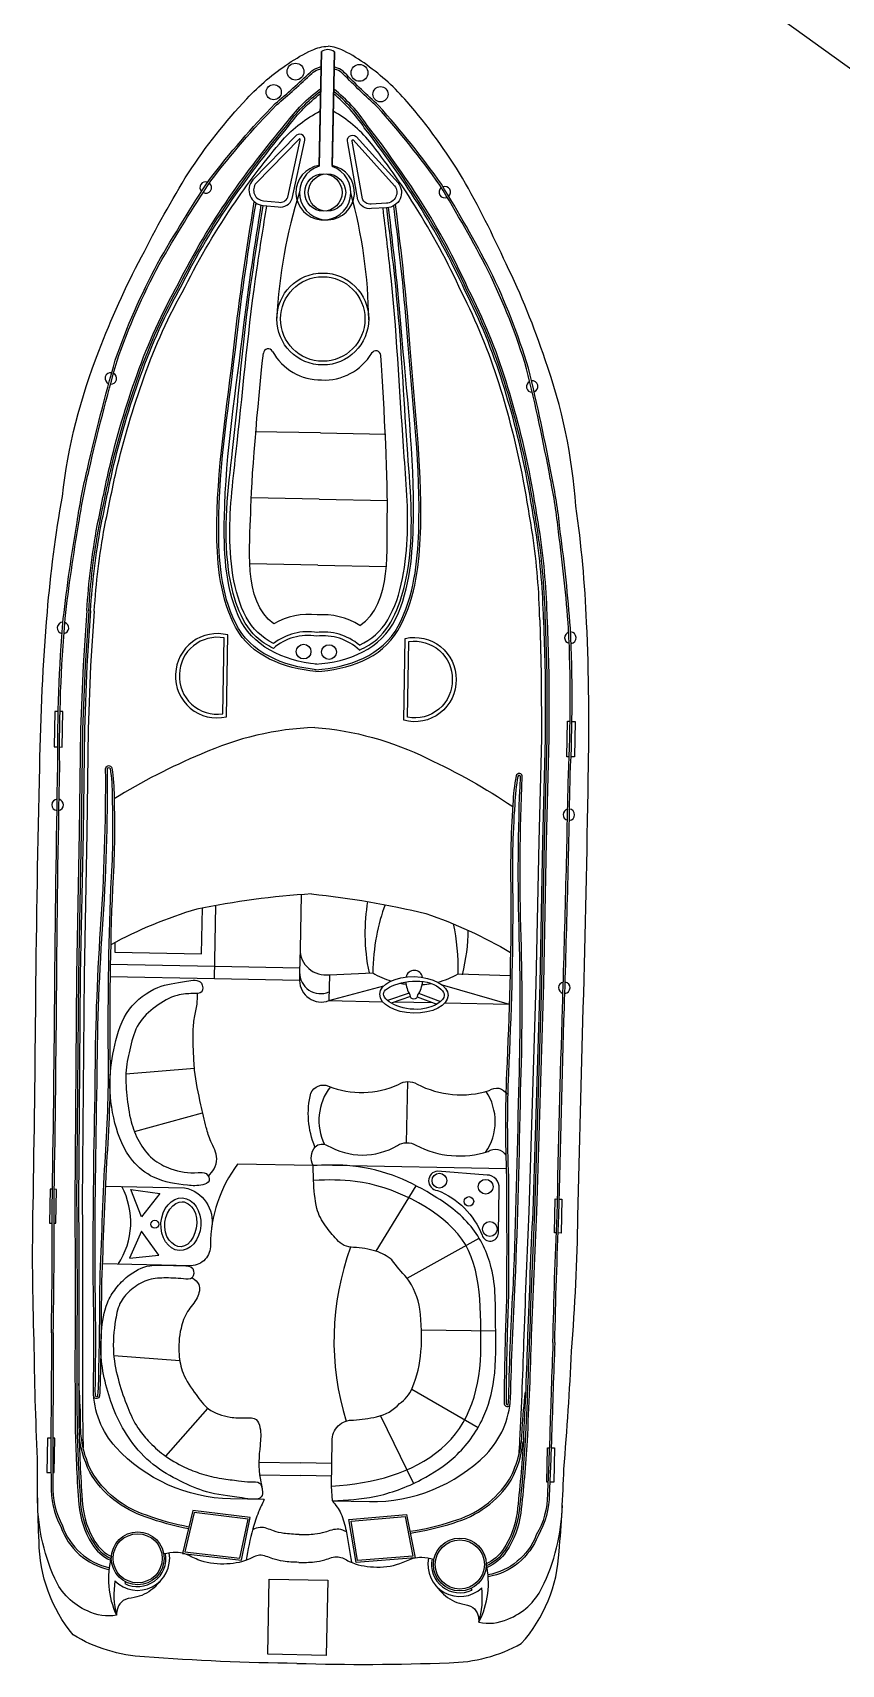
# Model space of a CAD drawing. Header units: metres. Extents: x 284941 to 286951, y 2024447 to 2026344.
# Drawn here: x 285864.6 to 285898, y 2024621.2 to 2024688.5 of the extents above; entities that cross this region are included whole.
import ezdxf

# ---------------------------------------------------------------- set-up
doc = ezdxf.new("R2010")
doc.units = ezdxf.units.M
doc.layers.add('PORT', color=5, linetype='Continuous')

msp = doc.modelspace()

# ---------------------------------------------------------------- linework, layer by layer
at = {"color": 32, "true_color": 0xcd6928}
for p, q in [((285876.484, 2024671.987), (285873.792, 2024672.038)), ((285876.484, 2024671.987), (285879.177, 2024671.935)), ((285876.432, 2024669.26), (285873.622, 2024669.314)), ((285876.432, 2024669.26), (285879.242, 2024669.206)), ((285876.379, 2024666.533), (285873.561, 2024666.587)), ((285876.379, 2024666.533), (285879.197, 2024666.479)), ((285872.117, 2024649.982), (285867.809, 2024650.065)), ((285872.107, 2024649.467), (285867.801, 2024649.55)), ((285876.848, 2024649.643), (285876.828, 2024648.574)), ((285881.498, 2024649.22), (285884.273, 2024648.43)), ((285876.828, 2024648.574), (285879.09, 2024649.18)), ((285876.828, 2024648.574), (285879.041, 2024648.531)), ((285880.145, 2024648.886), (285879.248, 2024648.582)), ((285880.194, 2024648.741), (285879.404, 2024648.472)), ((285880.475, 2024648.736), (285881.284, 2024648.425)), ((285880.53, 2024648.879), (285881.436, 2024648.532)), ((285879.547, 2024648.521), (285881.113, 2024648.491)), ((285881.619, 2024648.481), (285884.273, 2024648.43)), ((285868.449, 2024645.559), (285871.281, 2024645.793)), ((285880.036, 2024642.715), (285880.085, 2024645.236)), ((285868.801, 2024643.181), (285871.62, 2024643.944)), ((285876.971, 2024641.793), (285884.144, 2024641.654)), ((285878.777, 2024638.236), (285880.433, 2024640.937)), ((285880.059, 2024637.125), (285883.03, 2024638.777)), ((285880.65, 2024634.998), (285883.712, 2024634.959)), ((285867.951, 2024633.945), (285870.674, 2024633.736)), ((285880.247, 2024632.553), (285882.985, 2024630.965)), ((285870.098, 2024629.786), (285871.834, 2024631.758)), ((285878.962, 2024631.455), (285880.32, 2024628.661)), ((285873.94, 2024629.543), (285875.664, 2024629.509)), ((285873.969, 2024629.023), (285875.654, 2024628.991)), ((285876.952, 2024629.484), (285875.664, 2024629.509)), ((285876.945, 2024628.966), (285875.654, 2024628.991)), ((285868.438, 2024624.606), (285868.403, 2024624.538)), ((285882.696, 2024624.331), (285882.729, 2024624.261))]:
    msp.add_line(p, q, dxfattribs=at)
for points in [[(285875.505, 2024621.242, -0.01736), (285869.225, 2024621.514, -0.12634), (285866.279, 2024622.418, -0.172899), (285864.868, 2024626.265, -0.013884), (285864.804, 2024629.675, -0.008973), (285864.67, 2024634.542, -0.01509), (285864.626, 2024640.11, 0.002245), (285864.734, 2024648.694, -0.003342), (285864.899, 2024658.221, -0.016984), (285865.212, 2024664.594, -0.024546), (285865.836, 2024669.369, -0.067942), (285867.341, 2024675.359, -0.033948), (285869.102, 2024679.25, -0.022001), (285871.032, 2024682.714, -0.042872), (285873.443, 2024685.769, -0.059514), (285875.162, 2024687.223, -0.046364), (285876.133, 2024687.769, -0.104882), (285876.792, 2024687.932, -0.104882)], [(285875.505, 2024621.242, 0.01736), (285881.79, 2024621.271, 0.12634), (285884.769, 2024622.061, 0.172899), (285886.328, 2024625.851, 0.013884), (285886.523, 2024629.255, 0.008973), (285886.845, 2024634.114, 0.01509), (285887.103, 2024639.677, -0.002245), (285887.327, 2024648.258, 0.003342), (285887.53, 2024657.784, 0.016984), (285887.463, 2024664.164, 0.024546), (285887.023, 2024668.96, 0.067942), (285885.751, 2024675.004, 0.033948), (285884.141, 2024678.959, 0.022001), (285882.346, 2024682.495, 0.042872), (285880.055, 2024685.642, 0.059514), (285878.393, 2024687.161, 0.046364), (285877.444, 2024687.744, 0.104882), (285876.792, 2024687.932, 0.104882)], [(285865.378, 2024634.87, 0.006425), (285865.409, 2024640.121, 0.002217), (285865.517, 2024648.688, -0.003368), (285865.646, 2024658.289, -0.024633), (285865.87, 2024664.334, -0.015037), (285866.441, 2024668.295, -0.025439), (285866.862, 2024670.487, -0.013843), (285868.016, 2024674.986, -0.040266), (285869.759, 2024678.972, -0.016729), (285871.898, 2024682.432, -0.029739), (285874.61, 2024685.567, 0.01525), (285876.065, 2024686.866, -0.132389), (285876.369, 2024687.049, -0.028442), (285876.507, 2024687.089, -0.028442)], [(285865.454, 2024634.868, 0.006424), (285865.486, 2024640.121, 0.002217), (285865.593, 2024648.687, -0.003368), (285865.723, 2024658.289, -0.024633), (285865.946, 2024664.327, -0.015038), (285866.516, 2024668.283, -0.025461), (285866.936, 2024670.469, -0.013839), (285868.089, 2024674.963, -0.040238), (285869.827, 2024678.934, -0.016715), (285871.961, 2024682.387, -0.029693), (285874.663, 2024685.511, 0.015234), (285876.119, 2024686.811, -0.134036), (285876.393, 2024686.976, -0.024879), (285876.505, 2024687.01, -0.024879)], [(285886.074, 2024634.47, -0.006424), (285886.245, 2024639.72, -0.002217), (285886.468, 2024648.284, 0.003368), (285886.709, 2024657.884, 0.024633), (285886.719, 2024663.926, 0.015038), (285886.302, 2024667.902, 0.025461), (285885.966, 2024670.102, 0.013839), (285884.988, 2024674.636, 0.040238), (285883.405, 2024678.672, 0.016715), (285881.406, 2024682.205, 0.029693), (285878.826, 2024685.431, -0.015234), (285877.421, 2024686.786, 0.134036), (285877.154, 2024686.961, 0.024879), (285877.043, 2024686.999, 0.024879)], [(285886.151, 2024634.469, -0.006425), (285886.322, 2024639.717, -0.002217), (285886.545, 2024648.282, 0.003368), (285886.786, 2024657.881, 0.024633), (285886.795, 2024663.931, 0.015037), (285886.378, 2024667.911, 0.025439), (285886.042, 2024670.116, 0.013843), (285885.062, 2024674.657, 0.040266), (285883.474, 2024678.707, 0.016729), (285881.47, 2024682.247, 0.029739), (285878.881, 2024685.485, -0.01525), (285877.477, 2024686.838, 0.132389), (285877.18, 2024687.034, 0.028442), (285877.044, 2024687.079, 0.028442)], [(285866.842, 2024664.657, -0.031596), (285867.272, 2024668.166, -0.004928), (285867.752, 2024670.469, -0.02844), (285868.914, 2024674.4, -0.042875), (285870.622, 2024678.152, -0.035347), (285872.717, 2024681.695, -0.024093), (285875.045, 2024684.729, -0.079837), (285876.489, 2024686.18)], [(285866.919, 2024664.652, -0.031592), (285867.347, 2024668.151, -0.004926), (285867.827, 2024670.452, -0.028436), (285868.986, 2024674.374, -0.042895), (285870.69, 2024678.116, -0.035363), (285872.78, 2024681.652, -0.024111), (285875.106, 2024684.682, -0.077658), (285876.487, 2024686.083, -0.077658)], [(285866.996, 2024664.648, -0.031588), (285867.422, 2024668.136, -0.004924), (285867.901, 2024670.435, -0.028433), (285869.058, 2024674.348, -0.042917), (285870.758, 2024678.08, -0.035379), (285872.844, 2024681.608, -0.02413), (285875.166, 2024684.634, -0.075408), (285876.486, 2024685.986, -0.075408)], [(285885.683, 2024664.287, 0.031588), (285885.391, 2024667.79, 0.004924), (285885.001, 2024670.105, 0.028433), (285883.996, 2024674.06, 0.042917), (285882.442, 2024677.855, 0.035379), (285880.493, 2024681.46, 0.02413), (285878.289, 2024684.574, 0.075408), (285877.023, 2024685.976, 0.075408)], [(285885.759, 2024664.289, 0.031592), (285885.467, 2024667.801, 0.004926), (285885.076, 2024670.12, 0.028436), (285884.069, 2024674.083, 0.042895), (285882.511, 2024677.888, 0.035363), (285880.558, 2024681.501, 0.024111), (285878.352, 2024684.619, 0.077658), (285877.025, 2024686.073, 0.077658)], [(285885.836, 2024664.29, 0.031596), (285885.543, 2024667.813, 0.004928), (285885.152, 2024670.134, 0.02844), (285884.142, 2024674.106, 0.042875), (285882.58, 2024677.921, 0.035347), (285880.623, 2024681.543, 0.024093), (285878.414, 2024684.664, 0.079837), (285877.027, 2024686.17)], [(285867.149, 2024664.639, -0.031581), (285867.573, 2024668.107, -0.00492), (285868.051, 2024670.402, -0.028426), (285869.203, 2024674.296, -0.042959), (285870.893, 2024678.008, -0.035411), (285872.97, 2024681.521, -0.028829), (285874.917, 2024684.062, -0.092336), (285876.472, 2024685.265, -0.080328)], [(285885.529, 2024664.284, 0.031581), (285885.239, 2024667.767, 0.00492), (285884.85, 2024670.077, 0.028426), (285883.85, 2024674.014, 0.042959), (285882.303, 2024677.788, 0.035411), (285880.364, 2024681.378, 0.028829), (285878.516, 2024683.993, 0.092336), (285877.009, 2024685.255, 0.080328)], [(285874.12, 2024681.368), (285874.735, 2024681.311, 0.382221), (285875.314, 2024681.657), (285875.819, 2024683.991, 0.786544), (285875.489, 2024684.265), (285873.685, 2024682.419, 0.616464), (285874.12, 2024681.368, 3.844907)], [(285879.209, 2024681.269), (285878.592, 2024681.237, -0.382221), (285878.027, 2024681.605), (285877.613, 2024683.957, -0.786544), (285877.952, 2024684.217), (285879.684, 2024682.303, -0.616464), (285879.209, 2024681.269, -3.844907)], [(285866.842, 2024664.657), (285866.691, 2024662.395), (285866.586, 2024659.774), (285866.531, 2024655.503), (285866.418, 2024649.638), (285866.344, 2024640.229, -0.002601), (285866.357, 2024635.12, 0.004411), (285866.366, 2024630.776, 0.013009), (285866.509, 2024627.788, 0.113396), (285867.046, 2024626.183, 0.146005), (285867.814, 2024625.493, 1.595219)], [(285866.919, 2024664.652), (285866.768, 2024662.391), (285866.663, 2024659.772), (285866.608, 2024655.502), (285866.494, 2024649.637), (285866.421, 2024640.229, -0.002601), (285866.434, 2024635.12, 0.004411), (285866.442, 2024630.777, 0.013003), (285866.586, 2024627.795, 0.113337), (285867.111, 2024626.223, 0.144821), (285867.832, 2024625.571, 0.138987)], [(285866.996, 2024664.647), (285866.844, 2024662.386), (285866.74, 2024659.77), (285866.684, 2024655.5), (285866.571, 2024649.635), (285866.498, 2024640.229, -0.002601), (285866.511, 2024635.119, 0.00441), (285866.519, 2024630.778, 0.012997), (285866.662, 2024627.801, 0.113276), (285867.177, 2024626.263, 0.142458), (285867.852, 2024625.647, 0.142458)], [(285867.149, 2024664.636), (285866.997, 2024662.378), (285866.893, 2024659.766), (285866.838, 2024655.498), (285866.725, 2024649.633), (285866.651, 2024640.229, -0.002601), (285866.664, 2024635.119, 0.00441), (285866.672, 2024630.781, 0.002867), (285866.691, 2024630.125, 0.002867)], [(285885.683, 2024664.286), (285885.747, 2024662.022), (285885.75, 2024659.403), (285885.641, 2024655.135), (285885.528, 2024649.27), (285885.238, 2024639.868, 0.002601), (285885.028, 2024634.762, -0.00441), (285884.852, 2024630.425, -0.012997), (285884.594, 2024627.455, -0.113276), (285884.021, 2024625.938, -0.142458), (285883.322, 2024625.348, -0.142458)], [(285885.759, 2024664.288), (285885.823, 2024662.023), (285885.827, 2024659.402), (285885.717, 2024655.133), (285885.604, 2024649.268), (285885.315, 2024639.865, 0.002601), (285885.104, 2024634.759, -0.004411), (285884.929, 2024630.42, -0.013003), (285884.67, 2024627.446, -0.113337), (285884.085, 2024625.895, -0.144821), (285883.339, 2024625.272, -0.138987)], [(285885.836, 2024664.29), (285885.9, 2024662.024), (285885.904, 2024659.401), (285885.794, 2024655.131), (285885.681, 2024649.266), (285885.391, 2024639.862, 0.002601), (285885.181, 2024634.757, -0.004411), (285885.005, 2024630.416, -0.013009), (285884.746, 2024627.436, -0.113396), (285884.149, 2024625.853, -0.146005), (285883.354, 2024625.193, -1.595219)], [(285885.529, 2024664.282), (285885.593, 2024662.019), (285885.597, 2024659.405), (285885.487, 2024655.138), (285885.374, 2024649.273), (285885.085, 2024639.874, 0.002601), (285884.874, 2024634.767, -0.00441), (285884.699, 2024630.433, -0.002867), (285884.655, 2024629.779, -0.002867)], [(285872.597, 2024660.278), (285872.662, 2024663.655, 0.483063), (285870.505, 2024662.043, 0.50024), (285872.597, 2024660.278, 0.418424)], [(285879.917, 2024660.137), (285879.982, 2024663.514, -0.483063), (285882.075, 2024661.82, -0.50024), (285879.917, 2024660.137, -0.418424)], [(285876.25, 2024659.841, 0.096403), (285871.559, 2024658.74, 0.040538), (285867.966, 2024656.891, 1.92312)], [(285876.25, 2024659.841, -0.096403), (285880.895, 2024658.56, -0.040538), (285884.414, 2024656.574, -1.92312)], [(285874.162, 2024627.997), (285872.77, 2024628.024, -0.202722), (285868.034, 2024630.153, -0.178768), (285867.111, 2024632.501, 0.010028), (285867.101, 2024637.276, -0.005356), (285867.188, 2024645.153, -0.016605), (285867.41, 2024651.522, 0.018921), (285867.617, 2024658.13, -0.925873), (285867.874, 2024658.163, -0.041202), (285867.963, 2024656.986, -0.024461), (285867.897, 2024653.197, 0.012888), (285867.799, 2024645.895, -0.019359), (285867.634, 2024641.624, 0.002375), (285867.439, 2024636.683, -0.006386), (285867.404, 2024633.535, -0.013656), (285867.364, 2024632.275, -0.862706), (285867.125, 2024632.253, 0.648089)], [(285867.2, 2024632.267, -0.016488), (285867.188, 2024632.501, 0.010023), (285867.178, 2024637.277, -0.005356), (285867.265, 2024645.152, -0.016607), (285867.486, 2024651.517, 0.018921), (285867.694, 2024658.131, 0.01143), (285867.694, 2024658.134, -0.913283), (285867.799, 2024658.149, -0.041174), (285867.886, 2024656.986, -0.024478), (285867.82, 2024653.201, 0.012889), (285867.722, 2024645.894, -0.019362), (285867.557, 2024641.628, 0.002377), (285867.362, 2024636.684, -0.006391), (285867.327, 2024633.537, -0.013664), (285867.287, 2024632.279, 0.000701), (285867.287, 2024632.279, -0.819976), (285867.2, 2024632.267, -0.819976)], [(285876.975, 2024627.943), (285878.5, 2024627.913, 0.202722), (285883.314, 2024629.859, 0.178768), (285884.327, 2024632.169, -0.010028), (285884.521, 2024636.94, 0.005356), (285884.738, 2024644.815, 0.016605), (285884.762, 2024651.187, -0.018921), (285884.81, 2024657.798, 0.925873), (285884.554, 2024657.841, 0.041202), (285884.42, 2024656.669, 0.024461), (285884.34, 2024652.879, -0.012888), (285884.156, 2024645.579, 0.019359), (285884.157, 2024641.305, -0.002375), (285884.16, 2024636.36, 0.006386), (285884.074, 2024633.214, 0.013656), (285884.065, 2024631.952, 0.862706), (285884.304, 2024631.921, -0.648089)], [(285884.229, 2024631.938, 0.016488), (285884.25, 2024632.172, -0.010023), (285884.445, 2024636.943, 0.005356), (285884.661, 2024644.817, 0.016607), (285884.686, 2024651.185, -0.018921), (285884.733, 2024657.802, -0.01143), (285884.733, 2024657.805, 0.913283), (285884.629, 2024657.824, 0.041174), (285884.497, 2024656.665, 0.024478), (285884.417, 2024652.88, -0.012889), (285884.233, 2024645.575, 0.019362), (285884.233, 2024641.307, -0.002377), (285884.237, 2024636.358, 0.006391), (285884.151, 2024633.212, 0.013664), (285884.142, 2024631.954, -0.000701), (285884.142, 2024631.954, 0.819976), (285884.229, 2024631.938, 0.819976)], [(285876.117, 2024652.976, 0.033687), (285871.373, 2024652.347, 0.051879), (285867.825, 2024650.879, 1.92312)], [(285875.683, 2024652.927), (285875.64, 2024650.709, 0.462925), (285876.848, 2024649.643), (285878.64, 2024649.717)], [(285876.117, 2024652.976, -0.033687), (285880.834, 2024652.164, -0.051879), (285884.323, 2024650.561, -1.92312)], [(285875.64, 2024650.709), (285875.622, 2024649.746, 0.545737), (285876.835, 2024648.933, 0.282905)], [(285875.622, 2024649.746), (285875.615, 2024649.399, 0.516839), (285876.828, 2024648.574, 0.282905)], [(285876.255, 2024642.539, -0.164009), (285876.088, 2024644.763, -0.407559), (285876.811, 2024645.049, 0.20466), (285879.704, 2024645.122, -0.28657), (285880.47, 2024645.132, 0.198759), (285883.448, 2024644.869, -0.45148), (285884.178, 2024644.718, -1.463971)], [(285876.174, 2024641.773, -0.291269), (285876.264, 2024642.551, -0.299867), (285876.764, 2024642.606, 0.273478), (285879.655, 2024642.6, -0.28657), (285880.421, 2024642.61, 0.198759), (285883.399, 2024642.347, -0.45148), (285884.129, 2024642.196, -1.463971)], [(285876.174, 2024641.773), (285873.058, 2024641.833, 0.158322), (285871.939, 2024638.498, -0.417676), (285871.149, 2024637.643), (285867.476, 2024637.714)], [(285876.975, 2024627.943), (285876.939, 2024628.555), (285876.965, 2024630.407, -0.448043), (285877.849, 2024631.272, 0.025561), (285878.794, 2024631.411, 0.15676), (285879.746, 2024631.955, 0.144288), (285880.263, 2024632.591, 0.079427), (285880.629, 2024634.101, 0.054179), (285880.578, 2024635.844, 0.127294), (285880.042, 2024637.147, -0.025195), (285879.425, 2024637.878, 0.112656), (285878.77, 2024638.238, 0.061652), (285877.849, 2024638.397, -0.222278), (285877.153, 2024638.72, -0.049109), (285876.687, 2024639.291, -0.09997), (285876.335, 2024639.997, -0.045992), (285876.196, 2024641.159), (285876.174, 2024641.773)], [(285867.603, 2024640.923), (285870.87, 2024640.86, -0.406088), (285871.991, 2024639.212)], [(285865.378, 2024634.87, -0.002942), (285865.359, 2024631.053, 0.002013), (285865.364, 2024628.622, 0.130442), (285865.762, 2024626.883, 0.261246), (285867.754, 2024625.115, 0.209197)], [(285865.454, 2024634.87, -0.002941), (285865.436, 2024631.053, 0.002014), (285865.441, 2024628.621, 0.130992), (285865.833, 2024626.914, 0.261832), (285867.771, 2024625.189, 0.261832)], [(285886.074, 2024634.472, 0.002941), (285885.945, 2024630.657, -0.002014), (285885.847, 2024628.227, -0.130992), (285885.388, 2024626.537, -0.261832), (285883.386, 2024624.888, -0.261832)], [(285886.151, 2024634.469, 0.002942), (285886.021, 2024630.654, -0.002013), (285885.923, 2024628.225, -0.130442), (285885.458, 2024626.503, -0.261246), (285883.399, 2024624.813, -0.209197)], [(285871.052, 2024626.866, -0.043334), (285869.307, 2024627.348, -0.18333), (285867.028, 2024629.168, -0.123985), (285866.586, 2024631.273, 0.015377), (285866.506, 2024632.791)], [(285880.172, 2024626.69, 0.043334), (285881.933, 2024627.105, 0.18333), (285884.281, 2024628.835, 0.123985), (285884.804, 2024630.921, -0.015377), (285884.943, 2024632.435)], [(285871.034, 2024626.792, -0.043195), (285869.282, 2024627.276, -0.183415), (285866.96, 2024629.132, -0.094511), (285866.52, 2024630.751)], [(285880.187, 2024626.615, 0.043195), (285881.956, 2024627.031, 0.183415), (285884.348, 2024628.796, 0.094511), (285884.85, 2024630.398)], [(285868.065, 2024623.231, -0.164393), (285866.871, 2024623.403, -0.188684), (285865.516, 2024624.744, -0.10758), (285864.805, 2024628.167)], [(285883.016, 2024622.942, 0.164393), (285884.216, 2024623.068, 0.188684), (285885.621, 2024624.356, 0.10758), (285886.464, 2024627.749)]]:
    msp.add_lwpolyline(points, format="xyb", dxfattribs=at)
for points in [[(285876.428, 2024683.021), (285876.519, 2024687.711)], [(285876.519, 2024687.711), (285876.428, 2024682.985)], [(285877.056, 2024687.7), (285876.965, 2024682.974)], [(285876.966, 2024683.011), (285877.056, 2024687.7)], [(285865.659, 2024660.5), (285865.526, 2024660.503), (285865.498, 2024659.04), (285865.641, 2024659.037)], [(285865.718, 2024659.036), (285865.819, 2024659.034), (285865.847, 2024660.497), (285865.736, 2024660.499)], [(285886.743, 2024658.63), (285886.642, 2024658.632), (285886.67, 2024660.095), (285886.782, 2024660.093)], [(285886.858, 2024660.091), (285886.991, 2024660.089), (285886.963, 2024658.626), (285886.819, 2024658.629)], [(285868.001, 2024650.974), (285867.994, 2024650.574), (285871.578, 2024650.505), (285871.614, 2024652.395)], [(285875.615, 2024649.399), (285872.107, 2024649.467), (285872.165, 2024652.498)], [(285875.625, 2024649.914), (285872.117, 2024649.982)], [(285882.164, 2024649.674), (285884.304, 2024649.605)], [(285865.42, 2024640.794), (285865.321, 2024640.796), (285865.294, 2024639.398), (285865.413, 2024639.396)], [(285865.489, 2024639.394), (285865.567, 2024639.393), (285865.594, 2024640.791), (285865.497, 2024640.793)], [(285886.213, 2024638.994), (285886.136, 2024638.996), (285886.163, 2024640.394), (285886.26, 2024640.392)], [(285886.336, 2024640.391), (285886.436, 2024640.389), (285886.409, 2024638.99), (285886.29, 2024638.993)], [(285865.359, 2024630.528), (285865.221, 2024630.531), (285865.193, 2024629.117), (285865.361, 2024629.114)], [(285865.438, 2024629.112), (285865.49, 2024629.111), (285865.518, 2024630.525), (285865.435, 2024630.527)], [(285885.868, 2024628.718), (285885.816, 2024628.719), (285885.843, 2024630.133), (285885.925, 2024630.132)], [(285886.002, 2024630.13), (285886.14, 2024630.127), (285886.113, 2024628.713), (285885.945, 2024628.716)]]:
    msp.add_lwpolyline(points, dxfattribs=at)
for points in [[(285874.136, 2024681.559), (285874.763, 2024681.501, 0.383069), (285875.128, 2024681.707), (285875.639, 2024684.066, 0.853636), (285875.611, 2024684.115), (285873.827, 2024682.29, 0.613527)], [(285879.2, 2024681.461), (285878.571, 2024681.428, -0.383069), (285878.214, 2024681.648), (285877.795, 2024684.024, -0.853636), (285877.825, 2024684.072), (285879.537, 2024682.18, -0.613527)], [(285872.446, 2024660.406), (285872.506, 2024663.533, 0.460147), (285870.659, 2024662.036, 0.47706)], [(285880.073, 2024660.259), (285880.133, 2024663.385, -0.460147), (285881.922, 2024661.819, -0.47706)], [(285881.313, 2024641.544, 0.917705), (285881.307, 2024640.749, -0.209704), (285883.149, 2024638.9, 0.850912), (285883.823, 2024638.989), (285883.858, 2024640.831, 0.435659), (285883.355, 2024641.383)]]:
    msp.add_lwpolyline(points, format="xyb", close=True, dxfattribs=at)
for points in [[(285869.103, 2024639.659), (285868.654, 2024640.791), (285869.859, 2024640.614)], [(285869.091, 2024639.065), (285868.599, 2024637.95), (285869.81, 2024638.081)], [(285873.22, 2024625.493), (285873.585, 2024627.255), (285871.217, 2024627.553), (285870.79, 2024625.78)], [(285873.159, 2024625.578), (285873.493, 2024627.189), (285871.275, 2024627.468), (285870.885, 2024625.846)], [(285877.952, 2024625.402), (285877.655, 2024627.177), (285880.033, 2024627.383), (285880.391, 2024625.595)], [(285878.016, 2024625.484), (285877.745, 2024627.107), (285879.971, 2024627.3), (285880.299, 2024625.665)], [(285874.304, 2024621.615), (285874.364, 2024624.714), (285876.779, 2024624.668), (285876.719, 2024621.568)]]:
    msp.add_lwpolyline(points, close=True, dxfattribs=at)
for centre, radius in [((285875.45, 2024686.887), 0.349), ((285878.093, 2024686.836), 0.349), ((285874.551, 2024686.039), 0.313), ((285878.958, 2024685.954), 0.313), ((285876.601, 2024681.903), 0.771), ((285876.75, 2024681.9), 0.771), ((285876.575, 2024676.686), 1.896), ((285876.575, 2024676.686), 1.896), ((285876.575, 2024676.686), 1.743), ((285876.575, 2024676.686), 1.743), ((285875.785, 2024662.969), 0.305), ((285876.835, 2024662.949), 0.305), ((285881.389, 2024641.15), 0.304), ((285883.299, 2024640.898), 0.304), ((285882.606, 2024640.294), 0.197), ((285869.646, 2024639.351), 0.163), ((285883.471, 2024639.155), 0.304), ((285868.939, 2024625.574), 1.09), ((285868.939, 2024625.574), 1.013), ((285882.233, 2024625.318), 1.09), ((285882.233, 2024625.318), 1.013)]:
    msp.add_circle(centre, radius, dxfattribs=at)
for centre, radius, start, end in [((285876.781, 2024687.337), 0.456, 52.80171, 124.987), ((285876.781, 2024687.337), 0.456, 52.80171, 124.987), ((285876.601, 2024681.903), 1.132, 98.77833, 71.22788), ((285876.75, 2024681.9), 1.132, 106.56082, 79.01038), ((285871.746, 2024682.108), 0.237, 69.12478, 224.26683), ((285871.746, 2024682.108), 0.237, 242.90459, 50.48701), ((285894.8, 2024675.771), 20.143, 162.22174, 177.29255), ((285858.328, 2024676.475), 20.143, 0.49616, 15.56697), ((285881.61, 2024681.917), 0.237, 127.30169, 294.88411), ((285881.61, 2024681.917), 0.237, 313.52188, 108.66393), ((285874.325, 2024675.256), 0.202, 28.08896, 174.5567), ((285876.501, 2024676.451), 2.281, 208.83358, 270.6347), ((285876.64, 2024676.448), 2.281, 267.154, 328.95512), ((285878.768, 2024675.17), 0.202, 3.23201, 149.69975), ((285867.83, 2024674.235), 0.237, 80.5102, 248.60587), ((285867.83, 2024674.235), 0.237, 267.24093, 61.87514), ((285885.218, 2024673.899), 0.237, 115.91356, 270.54778), ((285885.218, 2024673.899), 0.237, 289.18283, 97.2785), ((285865.858, 2024663.946), 0.237, 90.21392, 260.6205), ((285865.858, 2024663.946), 0.237, 279.27939, 71.55502), ((285875.995, 2024661.606), 2.894, 83.16787, 119.77021), ((285876.573, 2024661.595), 2.894, 58.01849, 94.62083), ((285875.956, 2024661.488), 2.146, 80.18281, 131.38993), ((285875.956, 2024661.488), 2.3, 80.18281, 127.93256), ((285876.607, 2024661.475), 2.3, 49.85614, 97.6059), ((285876.607, 2024661.475), 2.146, 46.39877, 97.6059), ((285886.792, 2024663.542), 0.237, 106.23368, 258.50931), ((285886.792, 2024663.542), 0.237, 277.16821, 87.57479), ((285865.635, 2024656.648), 0.237, 93.92445, 264.02357), ((285865.635, 2024656.648), 0.237, 282.68375, 75.26428), ((285886.733, 2024656.24), 0.237, 102.52443, 255.10496), ((285886.733, 2024656.24), 0.237, 273.76513, 83.86425), ((285880.44, 2024652.774), 3.548, 239.51933, 252.87034), ((285880.44, 2024652.774), 3.548, 258.84346, 263.08338), ((285881.239, 2024649.444), 1.241, 175.00979, 175.2791), ((285881.239, 2024649.444), 1.241, 184.49687, 210.48974), ((285880.35, 2024649.475), 0.347, 9.69665, 168.04222), ((285879.458, 2024649.478), 1.241, 327.29897, 354.93905), ((285880.44, 2024652.774), 3.548, 273.79684, 280.13616), ((285879.458, 2024649.478), 1.241, 2.5096, 2.77891), ((285880.44, 2024652.774), 3.548, 284.32855, 299.08436), ((285886.542, 2024649.105), 0.237, 100.11636, 256.36549), ((285886.542, 2024649.105), 0.237, 274.98969, 81.49215), ((285880.336, 2024648.811), 0.166, 178.89435, 358.89435), ((285878.659, 2024643.641), 2.243, 142.09437, 206.29853), ((285881.448, 2024643.587), 2.243, 325.5188, 33.66629), ((285865.529, 2024639.432), 3.124, 326.36291, 28.25039), ((285888.203, 2024634.549), 11.166, 159.79387, 197.26645), ((285868.939, 2024625.574), 1.32, 224.66694, 9.56854), ((285868.939, 2024625.574), 1.167, 242.61866, 9.56854), ((285871.247, 2024624.73), 3.517, 164.89002, 205.22563), ((285882.233, 2024625.318), 1.32, 168.22017, 313.12177), ((285882.233, 2024625.318), 1.167, 168.22017, 295.17005), ((285879.894, 2024624.563), 3.517, 332.56307, 12.89868), ((285871.474, 2024624.097), 3.517, 171.01973, 194.25226), ((285879.643, 2024623.939), 3.517, 343.53644, 6.76897)]:
    msp.add_arc(centre, radius, start, end, dxfattribs=at)
for start_param, end_param in [(0.830012, 1.576846), (4.712389, 5.232342)]:
    msp.add_ellipse((285880.403, 2024649.708), major_axis=(0.08, 4.142), ratio=0.425319, start_param=start_param, end_param=end_param, dxfattribs=at)
for centre, major_axis, ratio in [((285880.336, 2024648.811), (1.41, -0.027), 0.533092), ((285870.721, 2024639.353), (0.07, 1.083), 0.758117)]:
    msp.add_ellipse(centre, major_axis=major_axis, ratio=ratio, dxfattribs=at)
for points, knots in [([(285876.294, 2024662.144), (285874.985, 2024662.28), (285873.613, 2024662.778), (285872.348, 2024665.164), (285872.216, 2024666.559), (285872.181, 2024670.498), (285872.637, 2024673.006), (285873.131, 2024677.566), (285873.426, 2024679.506), (285873.752, 2024681.519)], [0, 0, 0, 0, 0.0462196, 0.0462196, 0.0924392, 0.0924392, 0.1947325, 0.1947325, 0.2709084, 0.2709084, 0.2709084, 0.2709084]), ([(285876.302, 2024662.221), (285874.954, 2024662.36), (285873.583, 2024662.912), (285872.367, 2024665.389), (285872.276, 2024666.817), (285872.291, 2024670.773), (285872.735, 2024673.291), (285873.235, 2024677.737), (285873.514, 2024679.565), (285873.822, 2024681.468)], [0, 0, 0, 0, 0.0480884, 0.0480884, 0.0961768, 0.0961768, 0.1985377, 0.1985377, 0.2704106, 0.2704106, 0.2704106, 0.2704106]), ([(285874.537, 2024663.098), (285874.274, 2024663.229), (285873.235, 2024663.906), (285872.322, 2024667.08), (285872.942, 2024671.593), (285873.355, 2024676.649), (285873.894, 2024679.997), (285874.114, 2024681.368)], [0.0234044, 0.0234044, 0.0234044, 0.0234044, 0.0350942, 0.0739111, 0.138251, 0.2165713, 0.2709084, 0.2709084, 0.2709084, 0.2709084]), ([(285876.326, 2024662.45), (285874.949, 2024662.592), (285873.644, 2024663.182), (285872.53, 2024665.732), (285872.489, 2024667.192), (285872.572, 2024671.21), (285873.004, 2024673.795), (285873.523, 2024678.098), (285873.775, 2024679.744), (285874.038, 2024681.38)], [0, 0, 0, 0, 0.0508337, 0.0508337, 0.1016674, 0.1016674, 0.2060328, 0.2060328, 0.2709084, 0.2709084, 0.2709084, 0.2709084]), ([(285874.543, 2024663.302), (285874.068, 2024663.56), (285873.676, 2024663.9), (285872.869, 2024665.407), (285872.735, 2024666.773), (285872.748, 2024669.185), (285872.912, 2024670.364), (285873.305, 2024673.967), (285873.512, 2024676.4), (285873.993, 2024679.648), (285874.129, 2024680.495), (285874.266, 2024681.344)], [0.0248254, 0.0248254, 0.0248254, 0.0248254, 0.0474598, 0.0474598, 0.0949196, 0.0949196, 0.1423794, 0.1423794, 0.237299, 0.237299, 0.2709084, 0.2709084, 0.2709084, 0.2709084]), ([(285876.275, 2024662.451), (285877.656, 2024662.54), (285878.983, 2024663.078), (285880.194, 2024665.584), (285880.291, 2024667.041), (285880.364, 2024671.06), (285880.031, 2024673.66), (285879.679, 2024677.979), (285879.49, 2024679.634), (285879.291, 2024681.279)], [0, 0, 0, 0, 0.0508337, 0.0508337, 0.1016674, 0.1016674, 0.2060328, 0.2060328, 0.2709084, 0.2709084, 0.2709084, 0.2709084]), ([(285876.289, 2024662.221), (285877.642, 2024662.308), (285879.033, 2024662.806), (285880.343, 2024665.235), (285880.49, 2024666.658), (285880.628, 2024670.612), (285880.281, 2024673.145), (285879.953, 2024677.607), (285879.745, 2024679.445), (285879.511, 2024681.358)], [0, 0, 0, 0, 0.0480884, 0.0480884, 0.0961768, 0.0961768, 0.1985377, 0.1985377, 0.2704106, 0.2704106, 0.2704106, 0.2704106]), ([(285876.294, 2024662.144), (285877.608, 2024662.229), (285878.998, 2024662.674), (285880.354, 2024665.009), (285880.54, 2024666.398), (285880.727, 2024670.333), (285880.368, 2024672.856), (285880.05, 2024677.433), (285879.83, 2024679.383), (285879.582, 2024681.407)], [0, 0, 0, 0, 0.0462196, 0.0462196, 0.0924392, 0.0924392, 0.1947325, 0.1947325, 0.2709084, 0.2709084, 0.2709084, 0.2709084]), ([(285878.087, 2024663.03), (285878.355, 2024663.15), (285879.419, 2024663.786), (285880.454, 2024666.923), (285880.008, 2024671.457), (285879.791, 2024676.524), (285879.382, 2024679.891), (285879.214, 2024681.27)], [0.0234044, 0.0234044, 0.0234044, 0.0234044, 0.0350942, 0.0739111, 0.138251, 0.2165713, 0.2709084, 0.2709084, 0.2709084, 0.2709084]), ([(285878.089, 2024663.233), (285878.573, 2024663.473), (285878.978, 2024663.798), (285879.843, 2024665.273), (285880.029, 2024666.632), (285880.109, 2024669.043), (285879.991, 2024670.227), (285879.738, 2024673.842), (285879.625, 2024676.282), (285879.269, 2024679.546), (285879.166, 2024680.398), (285879.062, 2024681.251)], [0.0248254, 0.0248254, 0.0248254, 0.0248254, 0.0474598, 0.0474598, 0.0949196, 0.0949196, 0.1423794, 0.1423794, 0.237299, 0.237299, 0.2709084, 0.2709084, 0.2709084, 0.2709084]), ([(285874.558, 2024664.118), (285873.239, 2024665.023), (285873.59, 2024667.477), (285873.613, 2024669.938), (285873.897, 2024673.158), (285874.125, 2024675.28)], [0.0313661, 0.0313661, 0.0313661, 0.0313661, 0.1084744, 0.1084744, 0.1920729, 0.1920729, 0.1920729, 0.1920729]), ([(285878.106, 2024664.05), (285879.459, 2024664.903), (285879.202, 2024667.369), (285879.275, 2024669.829), (285879.115, 2024673.058), (285878.969, 2024675.186)], [0.0313661, 0.0313661, 0.0313661, 0.0313661, 0.1084744, 0.1084744, 0.1920729, 0.1920729, 0.1920729, 0.1920729]), ([(285881.592, 2024648.786), (285881.596, 2024648.946), (285881.404, 2024649.167), (285880.299, 2024649.543), (285879.185, 2024649.217), (285878.996, 2024648.592), (285879.799, 2024648.133), (285881.212, 2024648.29), (285881.588, 2024648.581), (285881.592, 2024648.786)], [0, 0, 0, 0, 1.031451, 1.031451, 2.992455, 2.992455, 4.95346, 4.95346, 6.283185, 6.283185, 6.283185, 6.283185]), ([(285876.939, 2024628.555), (285878.693, 2024628.658), (285880.274, 2024629.087), (285882.646, 2024631.088), (285883.101, 2024632.637), (285883.103, 2024636.053), (285883.12, 2024637.841), (285881.165, 2024640.079), (285879.5, 2024640.908), (285877.367, 2024641.196), (285876.806, 2024641.182), (285876.196, 2024641.159)], [0, 0, 0, 0, 0.0684102, 0.0684102, 0.1368204, 0.1368204, 0.2052306, 0.2052306, 0.2736407, 0.2736407, 0.2974604, 0.2974604, 0.2974604, 0.2974604]), ([(285870.781, 2024640.283), (285870.421, 2024640.306), (285870.016, 2024639.786), (285870.091, 2024638.672), (285870.515, 2024638.314), (285871.239, 2024638.602), (285871.501, 2024639.3), (285871.219, 2024640.088), (285870.999, 2024640.269), (285870.781, 2024640.283)], [0, 0, 0, 0, 1.743273, 1.743273, 3.486547, 3.486547, 5.22982, 5.22982, 6.283185, 6.283185, 6.283185, 6.283185]), ([(285875.607, 2024626.558), (285875.391, 2024626.565), (285875.03, 2024626.578), (285874.5, 2024626.699), (285874.063, 2024626.916), (285873.782, 2024626.798), (285873.677, 2024626.75)], [0, 0, 0, 0, 0.00840925, 0.01405459, 0.02148076, 0.02583256, 0.02583256, 0.02583256, 0.02583256]), ([(285875.607, 2024626.558), (285875.824, 2024626.557), (285876.186, 2024626.555), (285876.72, 2024626.656), (285877.165, 2024626.856), (285877.441, 2024626.728), (285877.544, 2024626.676)], [0, 0, 0, 0, 0.00840925, 0.01405459, 0.02148076, 0.02583256, 0.02583256, 0.02583256, 0.02583256])]:
    msp.add_open_spline(points, degree=3, knots=knots, dxfattribs=at)
for points in [[(285878.425, 2024652.661), (285878.279, 2024651.781), (285878.259, 2024650.771), (285878.487, 2024649.719)], [(285882.563, 2024651.479), (285882.557, 2024650.893), (285882.486, 2024650.275), (285882.324, 2024649.645)]]:
    msp.add_open_spline(points, degree=3, dxfattribs=at)
for points in [[(285870.909, 2024648.849), (285871.206, 2024648.865), (285871.581, 2024648.939), (285871.566, 2024649.291), (285870.957, 2024649.379), (285869.767, 2024649.114), (285868.597, 2024648.217), (285867.992, 2024646.732), (285867.795, 2024645.272), (285868.002, 2024643.522), (285868.729, 2024641.975), (285869.598, 2024641.291), (285870.997, 2024640.958), (285871.628, 2024640.982), (285871.883, 2024641.139), (285871.761, 2024641.443), (285871.429, 2024641.481), (285870.308, 2024641.638), (285869.559, 2024642.05), (285868.996, 2024642.764), (285868.67, 2024643.581), (285868.492, 2024644.667), (285868.459, 2024645.713), (285868.639, 2024646.665), (285868.982, 2024647.615), (285869.68, 2024648.322), (285870.572, 2024648.792), (285870.909, 2024648.849)], [(285871.855, 2024641.331), (285872.097, 2024641.642), (285872.199, 2024642.052), (285871.96, 2024642.769), (285871.766, 2024643.342), (285871.546, 2024644.281), (285871.289, 2024645.71), (285871.241, 2024646.471), (285871.224, 2024647.263), (285871.284, 2024647.879), (285871.389, 2024648.431), (285871.403, 2024648.867)], [(285876.975, 2024627.943), (285878.717, 2024628.126), (285880.639, 2024628.819), (285882.033, 2024629.775), (285883.186, 2024631.355), (285883.638, 2024632.947), (285883.71, 2024635.194), (285883.531, 2024637.557), (285882.693, 2024639.259), (285881.063, 2024640.583), (285879.45, 2024641.372), (285877.577, 2024641.774), (285876.174, 2024641.773)], [(285871.187, 2024637.148), (285871.461, 2024636.863), (285871.391, 2024636.324), (285871, 2024635.752), (285870.727, 2024635.057), (285870.646, 2024633.979), (285870.811, 2024633.216), (285871.353, 2024632.326), (285871.861, 2024631.736), (285872.754, 2024631.399), (285873.392, 2024631.366), (285873.831, 2024631.298), (285873.984, 2024630.975), (285873.99, 2024630.235), (285874.002, 2024628.815), (285874.04, 2024628.104), (285873.251, 2024628.063), (285871.775, 2024628.318), (285870.705, 2024628.759), (285869.58, 2024629.44), (285868.642, 2024630.443), (285868.041, 2024631.51), (285867.663, 2024632.597), (285867.445, 2024633.721), (285867.448, 2024634.92), (285867.691, 2024636.115), (285868.042, 2024636.709), (285868.533, 2024637.205), (285869.445, 2024637.643), (285870.051, 2024637.664), (285870.798, 2024637.648), (285871.21, 2024637.521), (285871.187, 2024637.148), (285870.828, 2024637.098), (285870.016, 2024637.137), (285869.318, 2024637.039), (285868.682, 2024636.66), (285868.251, 2024636.165), (285868.028, 2024635.426), (285867.945, 2024634.017), (285868.167, 2024632.847), (285868.526, 2024631.8), (285868.95, 2024630.952), (285869.374, 2024630.421), (285870.007, 2024629.852), (285870.876, 2024629.335), (285871.57, 2024629.062), (285872.405, 2024628.866), (285873.103, 2024628.772), (285873.598, 2024628.726), (285873.972, 2024628.671), (285874.072, 2024628.461)], [(285874.162, 2024627.997), (285873.925, 2024627.485), (285873.688, 2024626.792), (285873.415, 2024625.494)], [(285876.975, 2024627.943), (285877.324, 2024627.419), (285877.535, 2024626.718), (285877.757, 2024625.41)], [(285875.585, 2024625.407), (285874.942, 2024625.453), (285874.52, 2024625.555), (285873.969, 2024625.698), (285873.504, 2024625.53), (285872.494, 2024625.337), (285871.421, 2024625.517), (285870.878, 2024625.757), (285870.526, 2024625.817), (285870.015, 2024625.753)], [(285875.585, 2024625.407), (285876.23, 2024625.428), (285876.655, 2024625.514), (285877.212, 2024625.636), (285877.669, 2024625.449), (285878.671, 2024625.218), (285879.751, 2024625.356), (285880.303, 2024625.575), (285880.657, 2024625.621), (285881.165, 2024625.538)], [(285869.908, 2024624.677), (285869.567, 2024624.321), (285868.791, 2024623.956), (285868.337, 2024623.829), (285868.114, 2024623.526), (285868.065, 2024623.231)], [(285881.23, 2024624.459), (285881.557, 2024624.09), (285882.318, 2024623.695), (285882.767, 2024623.55), (285882.978, 2024623.239), (285883.016, 2024622.942)]]:
    msp.add_spline(points, degree=3, dxfattribs=at)
at = {"layer": 'PORT'}
msp.add_line((285965.081, 2024638.896), (285891.825, 2024691.706), dxfattribs=at)

doc.saveas('drawing.dxf')
